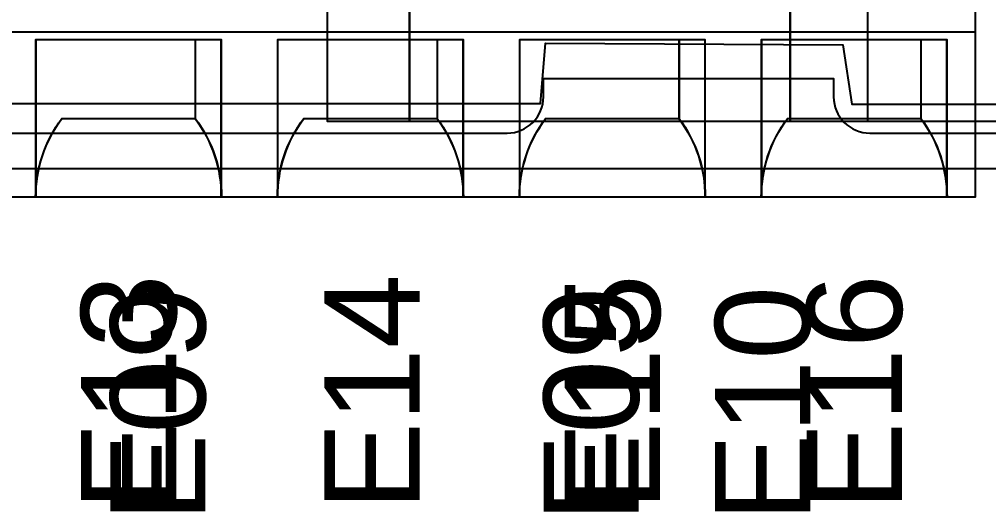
# Model space of a CAD drawing. Extents: x 1.1 to 23.7, y 0.2 to 17.2.
# Drawn here: x 20.636 to 21.437, y 3.214 to 3.621 of the extents above; entities that cross this region are included whole.
import ezdxf

# ---------------------------------------------------------------- set-up
doc = ezdxf.new("R2010")
doc.units = 0
doc.header["$MEASUREMENT"] = 0
for name, color, linetype in [('5_01__9-_0-___10__RTD___NO', 7, 'CONTINUOUS'), ('5_02__9-_B-___10__RTD____3', 7, 'CONTINUOUS'), ('5_03__9-_1-___10__RTD____4', 7, 'CONTINUOUS'), ('5_04__9-_C-___10__RTD____4', 7, 'CONTINUOUS'), ('5_05__9-_5-___10__RTD____8', 7, 'CONTINUOUS'), ('5_06__9-_6-___10__RTD____4', 7, 'CONTINUOUS'), ('5_07__9-_71___10__RTD____3', 7, 'CONTINUOUS'), ('5_10__9-_74___10__RTD____3', 7, 'CONTINUOUS'), ('5_11__9-_75___10__RTD____5', 7, 'CONTINUOUS'), ('5_12__9-_76___10__RTD____5', 7, 'CONTINUOUS'), ('5_13__9-_3-___10__RTD____8', 7, 'CONTINUOUS'), ('5_14__9-_D-___10__RTD____4', 7, 'CONTINUOUS'), ('6_01__0-__NO_CARD', 7, 'CONTINUOUS'), ('6_02__B-___3__DI___4__DO__', 7, 'CONTINUOUS'), ('6_03__1-___4__DI___4__DO', 7, 'CONTINUOUS'), ('6_04__C-___4__DI___4__FHCI', 7, 'CONTINUOUS'), ('6_05__5-___8__AI', 7, 'CONTINUOUS'), ('6_06__6-___4__AI____4__AO', 7, 'CONTINUOUS'), ('6_07__71___3__AVI', 7, 'CONTINUOUS'), ('6_10__74___3__AVI___4__AFD', 7, 'CONTINUOUS'), ('6_11__75___5__AVI___1__ACI', 7, 'CONTINUOUS'), ('6_12__76___5__AVI___1__ACI', 7, 'CONTINUOUS'), ('6_13__3-___8__DI', 7, 'CONTINUOUS'), ('6_14__D-___4__DI___3__DO__', 7, 'CONTINUOUS')]:
    doc.layers.add(name, color=color, linetype=linetype)
doc.styles.add('ARIAL', font='arial.ttf')

msp = doc.modelspace()

# ---------------------------------------------------------------- linework, layer by layer
at = {"layer": '5_01__9-_0-___10__RTD___NO'}
msp.add_lwpolyline([(20.07387, 3.52693), (21.0391, 3.52693, 0.414214), (21.06899, 3.55681), (21.06899, 3.57193), (21.30899, 3.57193), (21.30899, 3.55681, 0.414214), (21.33887, 3.52693), (21.6966, 3.52693, 0.414973), (21.72649, 3.55681), (21.72649, 4.07704, 0.414973), (21.6966, 4.10693), (21.33887, 4.10693, 0.414214), (21.30899, 4.07704), (21.30899, 4.06193), (21.06899, 4.06193), (21.06899, 4.07704, 0.414214), (21.0391, 4.10693), (20.07387, 4.10693, 0.414214)], format="xyb", dxfattribs=at)
at = {"layer": '5_02__9-_B-___10__RTD____3'}
msp.add_lwpolyline([(21.42589, 4.08262), (21.42589, 3.47391), (19.82589, 3.47391), (19.82589, 4.08262)], close=True, dxfattribs=at)
msp.add_lwpolyline([(19.82589, 3.61065), (21.42589, 3.61065)], dxfattribs=at)
for points in [[(20.78101, 3.60398), (20.78101, 3.53885, -0.162987), (20.80266, 3.47385), (20.80266, 3.60398), (20.64912, 3.60398), (20.64912, 3.47391, -0.162853), (20.67077, 3.53885), (20.78101, 3.53885)], [(20.98101, 3.60398), (20.98101, 3.53885, -0.162987), (21.00266, 3.47385), (21.00266, 3.60398), (20.84912, 3.60398), (20.84912, 3.47391, -0.162853), (20.87077, 3.53885), (20.98101, 3.53885)], [(21.18101, 3.60398), (21.18101, 3.53885, -0.162987), (21.20266, 3.47385), (21.20266, 3.60398), (21.04912, 3.60398), (21.04912, 3.47391, -0.162853), (21.07077, 3.53885), (21.18101, 3.53885)], [(21.38101, 3.60398), (21.38101, 3.53885, -0.162987), (21.40266, 3.47385), (21.40266, 3.60398), (21.24912, 3.60398), (21.24912, 3.47391, -0.162853), (21.27077, 3.53885), (21.38101, 3.53885)]]:
    msp.add_lwpolyline(points, format="xyb", dxfattribs=at)
at = {"layer": '5_03__9-_1-___10__RTD____4'}
msp.add_lwpolyline([(21.42589, 4.08262), (21.42589, 3.47391), (19.82589, 3.47391), (19.82589, 4.08262)], close=True, dxfattribs=at)
msp.add_lwpolyline([(19.82589, 3.61065), (21.42589, 3.61065)], dxfattribs=at)
for points in [[(20.78101, 3.60398), (20.78101, 3.53885, -0.162987), (20.80266, 3.47385), (20.80266, 3.60398), (20.64912, 3.60398), (20.64912, 3.47391, -0.162853), (20.67077, 3.53885), (20.78101, 3.53885)], [(20.98101, 3.60398), (20.98101, 3.53885, -0.162987), (21.00266, 3.47385), (21.00266, 3.60398), (20.84912, 3.60398), (20.84912, 3.47391, -0.162853), (20.87077, 3.53885), (20.98101, 3.53885)], [(21.18101, 3.60398), (21.18101, 3.53885, -0.162987), (21.20266, 3.47385), (21.20266, 3.60398), (21.04912, 3.60398), (21.04912, 3.47391, -0.162853), (21.07077, 3.53885), (21.18101, 3.53885)], [(21.38101, 3.60398), (21.38101, 3.53885, -0.162987), (21.40266, 3.47385), (21.40266, 3.60398), (21.24912, 3.60398), (21.24912, 3.47391, -0.162853), (21.27077, 3.53885), (21.38101, 3.53885)]]:
    msp.add_lwpolyline(points, format="xyb", dxfattribs=at)
at = {"layer": '5_04__9-_C-___10__RTD____4'}
msp.add_lwpolyline([(21.42589, 4.08262), (21.42589, 3.47391), (19.82589, 3.47391), (19.82589, 4.08262)], close=True, dxfattribs=at)
msp.add_lwpolyline([(19.82589, 3.61065), (21.42589, 3.61065)], dxfattribs=at)
for points in [[(20.78101, 3.60398), (20.78101, 3.53885, -0.162987), (20.80266, 3.47385), (20.80266, 3.60398), (20.64912, 3.60398), (20.64912, 3.47391, -0.162853), (20.67077, 3.53885), (20.78101, 3.53885)], [(20.98101, 3.60398), (20.98101, 3.53885, -0.162987), (21.00266, 3.47385), (21.00266, 3.60398), (20.84912, 3.60398), (20.84912, 3.47391, -0.162853), (20.87077, 3.53885), (20.98101, 3.53885)], [(21.18101, 3.60398), (21.18101, 3.53885, -0.162987), (21.20266, 3.47385), (21.20266, 3.60398), (21.04912, 3.60398), (21.04912, 3.47391, -0.162853), (21.07077, 3.53885), (21.18101, 3.53885)], [(21.38101, 3.60398), (21.38101, 3.53885, -0.162987), (21.40266, 3.47385), (21.40266, 3.60398), (21.24912, 3.60398), (21.24912, 3.47391, -0.162853), (21.27077, 3.53885), (21.38101, 3.53885)]]:
    msp.add_lwpolyline(points, format="xyb", dxfattribs=at)
at = {"layer": '5_05__9-_5-___10__RTD____8'}
msp.add_lwpolyline([(21.42589, 4.08262), (21.42589, 3.47391), (19.82589, 3.47391), (19.82589, 4.08262)], close=True, dxfattribs=at)
msp.add_lwpolyline([(19.82589, 3.61065), (21.42589, 3.61065)], dxfattribs=at)
for points in [[(20.78101, 3.60398), (20.78101, 3.53885, -0.162987), (20.80266, 3.47385), (20.80266, 3.60398), (20.64912, 3.60398), (20.64912, 3.47391, -0.162853), (20.67077, 3.53885), (20.78101, 3.53885)], [(20.98101, 3.60398), (20.98101, 3.53885, -0.162987), (21.00266, 3.47385), (21.00266, 3.60398), (20.84912, 3.60398), (20.84912, 3.47391, -0.162853), (20.87077, 3.53885), (20.98101, 3.53885)], [(21.18101, 3.60398), (21.18101, 3.53885, -0.162987), (21.20266, 3.47385), (21.20266, 3.60398), (21.04912, 3.60398), (21.04912, 3.47391, -0.162853), (21.07077, 3.53885), (21.18101, 3.53885)], [(21.38101, 3.60398), (21.38101, 3.53885, -0.162987), (21.40266, 3.47385), (21.40266, 3.60398), (21.24912, 3.60398), (21.24912, 3.47391, -0.162853), (21.27077, 3.53885), (21.38101, 3.53885)]]:
    msp.add_lwpolyline(points, format="xyb", dxfattribs=at)
at = {"layer": '5_06__9-_6-___10__RTD____4'}
msp.add_lwpolyline([(21.42589, 4.08262), (21.42589, 3.47391), (19.82589, 3.47391), (19.82589, 4.08262)], close=True, dxfattribs=at)
msp.add_lwpolyline([(19.82589, 3.61065), (21.42589, 3.61065)], dxfattribs=at)
for points in [[(20.78101, 3.60398), (20.78101, 3.53885, -0.162987), (20.80266, 3.47385), (20.80266, 3.60398), (20.64912, 3.60398), (20.64912, 3.47391, -0.162853), (20.67077, 3.53885), (20.78101, 3.53885)], [(20.98101, 3.60398), (20.98101, 3.53885, -0.162987), (21.00266, 3.47385), (21.00266, 3.60398), (20.84912, 3.60398), (20.84912, 3.47391, -0.162853), (20.87077, 3.53885), (20.98101, 3.53885)], [(21.18101, 3.60398), (21.18101, 3.53885, -0.162987), (21.20266, 3.47385), (21.20266, 3.60398), (21.04912, 3.60398), (21.04912, 3.47391, -0.162853), (21.07077, 3.53885), (21.18101, 3.53885)], [(21.38101, 3.60398), (21.38101, 3.53885, -0.162987), (21.40266, 3.47385), (21.40266, 3.60398), (21.24912, 3.60398), (21.24912, 3.47391, -0.162853), (21.27077, 3.53885), (21.38101, 3.53885)]]:
    msp.add_lwpolyline(points, format="xyb", dxfattribs=at)
at = {"layer": '5_07__9-_71___10__RTD____3'}
msp.add_lwpolyline([(20.11339, 3.55137), (21.06658, 3.55137), (21.06658, 3.55137), (21.07064, 3.60118), (21.31669, 3.59993), (21.32415, 3.5509), (21.5281, 3.55093, 0.364241), (21.57614, 3.59498), (21.57614, 4.07368), (21.57614, 4.07368, 0.364241), (21.5281, 4.11773), (21.32415, 4.11776), (21.31669, 4.06874), (21.07064, 4.06748), (21.06658, 4.11729), (21.06658, 4.11729), (20.11339, 4.11729)], format="xyb", dxfattribs=at)
at = {"layer": '5_10__9-_74___10__RTD____3'}
msp.add_lwpolyline([(19.51171, 4.24718), (21.48902, 4.24718), (21.48902, 3.49747), (19.51171, 3.49747)], close=True, dxfattribs=at)
at = {"layer": '5_11__9-_75___10__RTD____5'}
for points in [[(21.72516, 4.23637), (20.89017, 4.23637), (20.89017, 3.53663), (21.72516, 3.53663), (21.72516, 4.23637)], [(20.95813, 4.2364), (20.95813, 3.53712)], [(21.2732, 3.53712), (21.2732, 4.2364)], [(21.33711, 4.2364), (21.33711, 3.53712)]]:
    msp.add_lwpolyline(points, dxfattribs=at)
at = {"layer": '5_12__9-_76___10__RTD____5'}
for points in [[(21.72516, 4.23637), (20.89017, 4.23637), (20.89017, 3.53663), (21.72516, 3.53663), (21.72516, 4.23637)], [(20.95813, 4.2364), (20.95813, 3.53712)], [(21.2732, 3.53712), (21.2732, 4.2364)], [(21.33711, 4.2364), (21.33711, 3.53712)]]:
    msp.add_lwpolyline(points, dxfattribs=at)
at = {"layer": '5_13__9-_3-___10__RTD____8'}
msp.add_lwpolyline([(21.42601, 4.08262), (21.42601, 3.47391), (19.82601, 3.47391), (19.82601, 4.08262)], close=True, dxfattribs=at)
msp.add_lwpolyline([(19.82601, 3.61065), (21.42601, 3.61065)], dxfattribs=at)
for points in [[(20.78113, 3.60398), (20.78113, 3.53885, -0.162987), (20.80278, 3.47385), (20.80278, 3.60398), (20.64924, 3.60398), (20.64924, 3.47391, -0.162853), (20.67089, 3.53885), (20.78113, 3.53885)], [(20.98113, 3.60398), (20.98113, 3.53885, -0.162987), (21.00278, 3.47385), (21.00278, 3.60398), (20.84924, 3.60398), (20.84924, 3.47391, -0.162853), (20.87089, 3.53885), (20.98113, 3.53885)], [(21.18113, 3.60398), (21.18113, 3.53885, -0.162987), (21.20278, 3.47385), (21.20278, 3.60398), (21.04924, 3.60398), (21.04924, 3.47391, -0.162853), (21.07089, 3.53885), (21.18113, 3.53885)], [(21.38113, 3.60398), (21.38113, 3.53885, -0.162987), (21.40278, 3.47385), (21.40278, 3.60398), (21.24924, 3.60398), (21.24924, 3.47391, -0.162853), (21.27089, 3.53885), (21.38113, 3.53885)]]:
    msp.add_lwpolyline(points, format="xyb", dxfattribs=at)
at = {"layer": '5_14__9-_D-___10__RTD____4'}
msp.add_lwpolyline([(21.42601, 4.0827), (21.42601, 3.47399), (19.82601, 3.47399), (19.82601, 4.0827)], close=True, dxfattribs=at)
msp.add_lwpolyline([(19.82601, 3.61073), (21.42601, 3.61073)], dxfattribs=at)
for points in [[(20.78113, 3.60406), (20.78113, 3.53893, -0.162987), (20.80278, 3.47393), (20.80278, 3.60406), (20.64924, 3.60406), (20.64924, 3.47399, -0.162853), (20.67089, 3.53893), (20.78113, 3.53893)], [(20.98113, 3.60406), (20.98113, 3.53893, -0.162987), (21.00278, 3.47393), (21.00278, 3.60406), (20.84924, 3.60406), (20.84924, 3.47399, -0.162853), (20.87089, 3.53893), (20.98113, 3.53893)], [(21.18113, 3.60406), (21.18113, 3.53893, -0.162987), (21.20278, 3.47393), (21.20278, 3.60406), (21.04924, 3.60406), (21.04924, 3.47399, -0.162853), (21.07089, 3.53893), (21.18113, 3.53893)], [(21.38113, 3.60406), (21.38113, 3.53893, -0.162987), (21.40278, 3.47393), (21.40278, 3.60406), (21.24924, 3.60406), (21.24924, 3.47399, -0.162853), (21.27089, 3.53893), (21.38113, 3.53893)]]:
    msp.add_lwpolyline(points, format="xyb", dxfattribs=at)
at = {"layer": '6_01__0-__NO_CARD'}
msp.add_lwpolyline([(20.07387, 3.52693), (21.0391, 3.52693, 0.414214), (21.06899, 3.55681), (21.06899, 3.57193), (21.30899, 3.57193), (21.30899, 3.55681, 0.414214), (21.33887, 3.52693), (21.6966, 3.52693, 0.414973), (21.72649, 3.55681), (21.72649, 4.07704, 0.414973), (21.6966, 4.10693), (21.33887, 4.10693, 0.414214), (21.30899, 4.07704), (21.30899, 4.06193), (21.06899, 4.06193), (21.06899, 4.07704, 0.414214), (21.0391, 4.10693), (20.07387, 4.10693, 0.414214)], format="xyb", dxfattribs=at)
at = {"layer": '6_02__B-___3__DI___4__DO__'}
msp.add_lwpolyline([(21.42601, 4.08262), (21.42601, 3.47391), (19.82601, 3.47391), (19.82601, 4.08262)], close=True, dxfattribs=at)
msp.add_lwpolyline([(19.82601, 3.61065), (21.42601, 3.61065)], dxfattribs=at)
for points in [[(20.78113, 3.60398), (20.78113, 3.53885, -0.162987), (20.80278, 3.47385), (20.80278, 3.60398), (20.64924, 3.60398), (20.64924, 3.47391, -0.162853), (20.67089, 3.53885), (20.78113, 3.53885)], [(20.98113, 3.60398), (20.98113, 3.53885, -0.162987), (21.00278, 3.47385), (21.00278, 3.60398), (20.84924, 3.60398), (20.84924, 3.47391, -0.162853), (20.87089, 3.53885), (20.98113, 3.53885)], [(21.18113, 3.60398), (21.18113, 3.53885, -0.162987), (21.20278, 3.47385), (21.20278, 3.60398), (21.04924, 3.60398), (21.04924, 3.47391, -0.162853), (21.07089, 3.53885), (21.18113, 3.53885)], [(21.38113, 3.60398), (21.38113, 3.53885, -0.162987), (21.40278, 3.47385), (21.40278, 3.60398), (21.24924, 3.60398), (21.24924, 3.47391, -0.162853), (21.27089, 3.53885), (21.38113, 3.53885)]]:
    msp.add_lwpolyline(points, format="xyb", dxfattribs=at)
at = {"layer": '6_03__1-___4__DI___4__DO'}
msp.add_lwpolyline([(21.42601, 4.08262), (21.42601, 3.47391), (19.82601, 3.47391), (19.82601, 4.08262)], close=True, dxfattribs=at)
msp.add_lwpolyline([(19.82601, 3.61065), (21.42601, 3.61065)], dxfattribs=at)
for points in [[(20.78113, 3.60398), (20.78113, 3.53885, -0.162987), (20.80278, 3.47385), (20.80278, 3.60398), (20.64924, 3.60398), (20.64924, 3.47391, -0.162853), (20.67089, 3.53885), (20.78113, 3.53885)], [(20.98113, 3.60398), (20.98113, 3.53885, -0.162987), (21.00278, 3.47385), (21.00278, 3.60398), (20.84924, 3.60398), (20.84924, 3.47391, -0.162853), (20.87089, 3.53885), (20.98113, 3.53885)], [(21.18113, 3.60398), (21.18113, 3.53885, -0.162987), (21.20278, 3.47385), (21.20278, 3.60398), (21.04924, 3.60398), (21.04924, 3.47391, -0.162853), (21.07089, 3.53885), (21.18113, 3.53885)], [(21.38113, 3.60398), (21.38113, 3.53885, -0.162987), (21.40278, 3.47385), (21.40278, 3.60398), (21.24924, 3.60398), (21.24924, 3.47391, -0.162853), (21.27089, 3.53885), (21.38113, 3.53885)]]:
    msp.add_lwpolyline(points, format="xyb", dxfattribs=at)
at = {"layer": '6_04__C-___4__DI___4__FHCI'}
msp.add_lwpolyline([(21.42601, 4.08262), (21.42601, 3.47391), (19.82601, 3.47391), (19.82601, 4.08262)], close=True, dxfattribs=at)
msp.add_lwpolyline([(19.82601, 3.61065), (21.42601, 3.61065)], dxfattribs=at)
for points in [[(20.78113, 3.60398), (20.78113, 3.53885, -0.162987), (20.80278, 3.47385), (20.80278, 3.60398), (20.64924, 3.60398), (20.64924, 3.47391, -0.162853), (20.67089, 3.53885), (20.78113, 3.53885)], [(20.98113, 3.60398), (20.98113, 3.53885, -0.162987), (21.00278, 3.47385), (21.00278, 3.60398), (20.84924, 3.60398), (20.84924, 3.47391, -0.162853), (20.87089, 3.53885), (20.98113, 3.53885)], [(21.18113, 3.60398), (21.18113, 3.53885, -0.162987), (21.20278, 3.47385), (21.20278, 3.60398), (21.04924, 3.60398), (21.04924, 3.47391, -0.162853), (21.07089, 3.53885), (21.18113, 3.53885)], [(21.38113, 3.60398), (21.38113, 3.53885, -0.162987), (21.40278, 3.47385), (21.40278, 3.60398), (21.24924, 3.60398), (21.24924, 3.47391, -0.162853), (21.27089, 3.53885), (21.38113, 3.53885)]]:
    msp.add_lwpolyline(points, format="xyb", dxfattribs=at)
at = {"layer": '6_05__5-___8__AI'}
msp.add_lwpolyline([(21.42601, 4.08262), (21.42601, 3.47391), (19.82601, 3.47391), (19.82601, 4.08262)], close=True, dxfattribs=at)
msp.add_lwpolyline([(19.82601, 3.61065), (21.42601, 3.61065)], dxfattribs=at)
for points in [[(20.78113, 3.60398), (20.78113, 3.53885, -0.162987), (20.80278, 3.47385), (20.80278, 3.60398), (20.64924, 3.60398), (20.64924, 3.47391, -0.162853), (20.67089, 3.53885), (20.78113, 3.53885)], [(20.98113, 3.60398), (20.98113, 3.53885, -0.162987), (21.00278, 3.47385), (21.00278, 3.60398), (20.84924, 3.60398), (20.84924, 3.47391, -0.162853), (20.87089, 3.53885), (20.98113, 3.53885)], [(21.18113, 3.60398), (21.18113, 3.53885, -0.162987), (21.20278, 3.47385), (21.20278, 3.60398), (21.04924, 3.60398), (21.04924, 3.47391, -0.162853), (21.07089, 3.53885), (21.18113, 3.53885)], [(21.38113, 3.60398), (21.38113, 3.53885, -0.162987), (21.40278, 3.47385), (21.40278, 3.60398), (21.24924, 3.60398), (21.24924, 3.47391, -0.162853), (21.27089, 3.53885), (21.38113, 3.53885)]]:
    msp.add_lwpolyline(points, format="xyb", dxfattribs=at)
at = {"layer": '6_06__6-___4__AI____4__AO'}
msp.add_lwpolyline([(21.42601, 4.08262), (21.42601, 3.47391), (19.82601, 3.47391), (19.82601, 4.08262)], close=True, dxfattribs=at)
msp.add_lwpolyline([(19.82601, 3.61065), (21.42601, 3.61065)], dxfattribs=at)
for points in [[(20.78113, 3.60398), (20.78113, 3.53885, -0.162987), (20.80278, 3.47385), (20.80278, 3.60398), (20.64924, 3.60398), (20.64924, 3.47391, -0.162853), (20.67089, 3.53885), (20.78113, 3.53885)], [(20.98113, 3.60398), (20.98113, 3.53885, -0.162987), (21.00278, 3.47385), (21.00278, 3.60398), (20.84924, 3.60398), (20.84924, 3.47391, -0.162853), (20.87089, 3.53885), (20.98113, 3.53885)], [(21.18113, 3.60398), (21.18113, 3.53885, -0.162987), (21.20278, 3.47385), (21.20278, 3.60398), (21.04924, 3.60398), (21.04924, 3.47391, -0.162853), (21.07089, 3.53885), (21.18113, 3.53885)], [(21.38113, 3.60398), (21.38113, 3.53885, -0.162987), (21.40278, 3.47385), (21.40278, 3.60398), (21.24924, 3.60398), (21.24924, 3.47391, -0.162853), (21.27089, 3.53885), (21.38113, 3.53885)]]:
    msp.add_lwpolyline(points, format="xyb", dxfattribs=at)
at = {"layer": '6_07__71___3__AVI', "flags": 128}
msp.add_lwpolyline([(20.11339, 3.55137), (21.06658, 3.55137), (21.06658, 3.55137), (21.07064, 3.60118), (21.31669, 3.59993), (21.32415, 3.5509), (21.5281, 3.55093, 0.364241), (21.57614, 3.59498), (21.57614, 4.07368), (21.57614, 4.07368, 0.364241), (21.5281, 4.11773), (21.32415, 4.11776), (21.31669, 4.06874), (21.07064, 4.06748), (21.06658, 4.11729), (21.06658, 4.11729), (20.11339, 4.11729)], format="xyb", dxfattribs=at)
at = {"layer": '6_10__74___3__AVI___4__AFD'}
msp.add_lwpolyline([(19.51171, 4.24718), (21.48902, 4.24718), (21.48902, 3.49747), (19.51171, 3.49747)], close=True, dxfattribs=at)
at = {"layer": '6_11__75___5__AVI___1__ACI'}
for points in [[(21.72504, 4.23637), (20.89005, 4.23637), (20.89005, 3.53663), (21.72504, 3.53663), (21.72504, 4.23637)], [(20.958, 4.2364), (20.958, 3.53712)], [(21.27308, 3.53712), (21.27308, 4.2364)], [(21.33699, 4.2364), (21.33699, 3.53712)]]:
    msp.add_lwpolyline(points, dxfattribs=at)
at = {"layer": '6_12__76___5__AVI___1__ACI'}
for points in [[(21.72504, 4.23637), (20.89005, 4.23637), (20.89005, 3.53663), (21.72504, 3.53663), (21.72504, 4.23637)], [(20.958, 4.2364), (20.958, 3.53712)], [(21.27308, 3.53712), (21.27308, 4.2364)], [(21.33699, 4.2364), (21.33699, 3.53712)]]:
    msp.add_lwpolyline(points, dxfattribs=at)
at = {"layer": '6_13__3-___8__DI'}
msp.add_lwpolyline([(21.42601, 4.08262), (21.42601, 3.47391), (19.82601, 3.47391), (19.82601, 4.08262)], close=True, dxfattribs=at)
msp.add_lwpolyline([(19.82601, 3.61065), (21.42601, 3.61065)], dxfattribs=at)
for points in [[(20.78113, 3.60398), (20.78113, 3.53885, -0.162987), (20.80278, 3.47385), (20.80278, 3.60398), (20.64924, 3.60398), (20.64924, 3.47391, -0.162853), (20.67089, 3.53885), (20.78113, 3.53885)], [(20.98113, 3.60398), (20.98113, 3.53885, -0.162987), (21.00278, 3.47385), (21.00278, 3.60398), (20.84924, 3.60398), (20.84924, 3.47391, -0.162853), (20.87089, 3.53885), (20.98113, 3.53885)], [(21.18113, 3.60398), (21.18113, 3.53885, -0.162987), (21.20278, 3.47385), (21.20278, 3.60398), (21.04924, 3.60398), (21.04924, 3.47391, -0.162853), (21.07089, 3.53885), (21.18113, 3.53885)], [(21.38113, 3.60398), (21.38113, 3.53885, -0.162987), (21.40278, 3.47385), (21.40278, 3.60398), (21.24924, 3.60398), (21.24924, 3.47391, -0.162853), (21.27089, 3.53885), (21.38113, 3.53885)]]:
    msp.add_lwpolyline(points, format="xyb", dxfattribs=at)
at = {"layer": '6_14__D-___4__DI___3__DO__'}
msp.add_lwpolyline([(21.42601, 4.08262), (21.42601, 3.47391), (19.82601, 3.47391), (19.82601, 4.08262)], close=True, dxfattribs=at)
msp.add_lwpolyline([(19.82601, 3.61065), (21.42601, 3.61065)], dxfattribs=at)
for points in [[(20.78113, 3.60398), (20.78113, 3.53885, -0.162987), (20.80278, 3.47385), (20.80278, 3.60398), (20.64924, 3.60398), (20.64924, 3.47391, -0.162853), (20.67089, 3.53885), (20.78113, 3.53885)], [(20.98113, 3.60398), (20.98113, 3.53885, -0.162987), (21.00278, 3.47385), (21.00278, 3.60398), (20.84924, 3.60398), (20.84924, 3.47391, -0.162853), (20.87089, 3.53885), (20.98113, 3.53885)], [(21.18113, 3.60398), (21.18113, 3.53885, -0.162987), (21.20278, 3.47385), (21.20278, 3.60398), (21.04924, 3.60398), (21.04924, 3.47391, -0.162853), (21.07089, 3.53885), (21.18113, 3.53885)], [(21.38113, 3.60398), (21.38113, 3.53885, -0.162987), (21.40278, 3.47385), (21.40278, 3.60398), (21.24924, 3.60398), (21.24924, 3.47391, -0.162853), (21.27089, 3.53885), (21.38113, 3.53885)]]:
    msp.add_lwpolyline(points, format="xyb", dxfattribs=at)

# ---------------------------------------------------------------- texts
at = {"layer": '5_01__9-_0-___10__RTD___NO', "style": 'ARIAL'}
for s, p in [('E14', (20.96665, 3.21465)), ('E13', (20.76539, 3.21465)), ('E15', (21.1654, 3.21465)), ('E16', (21.3654, 3.21465))]:
    msp.add_text(s, height=0.078667, rotation=90, dxfattribs=at).set_placement(p)
at = {"layer": '5_02__9-_B-___10__RTD____3', "style": 'ARIAL'}
for s, p in [('E14', (20.96653, 3.21465)), ('E13', (20.76526, 3.21465)), ('E15', (21.16527, 3.21465)), ('E16', (21.36528, 3.21465))]:
    msp.add_text(s, height=0.078667, rotation=90, dxfattribs=at).set_placement(p)
at = {"layer": '5_03__9-_1-___10__RTD____4', "style": 'ARIAL'}
for s, p in [('E14', (20.96653, 3.21465)), ('E13', (20.76526, 3.21465)), ('E15', (21.16527, 3.21465)), ('E16', (21.36528, 3.21465))]:
    msp.add_text(s, height=0.078667, rotation=90, dxfattribs=at).set_placement(p)
at = {"layer": '5_04__9-_C-___10__RTD____4', "style": 'ARIAL'}
for s, p in [('E14', (20.96653, 3.21465)), ('E13', (20.76526, 3.21465)), ('E15', (21.16527, 3.21465)), ('E16', (21.36528, 3.21465))]:
    msp.add_text(s, height=0.078667, rotation=90, dxfattribs=at).set_placement(p)
at = {"layer": '5_05__9-_5-___10__RTD____8', "style": 'ARIAL'}
for s, p in [('E14', (20.96653, 3.21465)), ('E13', (20.76526, 3.21465)), ('E15', (21.16527, 3.21465)), ('E16', (21.36528, 3.21465))]:
    msp.add_text(s, height=0.078667, rotation=90, dxfattribs=at).set_placement(p)
at = {"layer": '5_06__9-_6-___10__RTD____4', "style": 'ARIAL'}
for s, p in [('E14', (20.96653, 3.21465)), ('E13', (20.76526, 3.21465)), ('E15', (21.16527, 3.21465)), ('E16', (21.36528, 3.21465))]:
    msp.add_text(s, height=0.078667, rotation=90, dxfattribs=at).set_placement(p)
at = {"layer": '5_10__9-_74___10__RTD____3', "style": 'ARIAL'}
for s, p in [('E09', (20.78952, 3.20509)), ('E10', (21.28959, 3.20509))]:
    msp.add_text(s, height=0.078667, rotation=90, dxfattribs=at).set_placement(p)
at = {"layer": '5_11__9-_75___10__RTD____5', "style": 'ARIAL'}
msp.add_text('E09', height=0.078667, rotation=90, dxfattribs=at).set_placement((21.14782, 3.20499))
at = {"layer": '5_12__9-_76___10__RTD____5', "style": 'ARIAL'}
msp.add_text('E09', height=0.078667, rotation=90, dxfattribs=at).set_placement((21.14782, 3.20499))
at = {"layer": '5_13__9-_3-___10__RTD____8', "style": 'ARIAL'}
for s, p in [('E14', (20.96665, 3.21465)), ('E13', (20.76539, 3.21465)), ('E15', (21.1654, 3.21465)), ('E16', (21.3654, 3.21465))]:
    msp.add_text(s, height=0.078667, rotation=90, dxfattribs=at).set_placement(p)
at = {"layer": '5_14__9-_D-___10__RTD____4', "style": 'ARIAL'}
for s, p in [('E14', (20.96665, 3.21472)), ('E13', (20.76539, 3.21472)), ('E15', (21.1654, 3.21472)), ('E16', (21.3654, 3.21472))]:
    msp.add_text(s, height=0.078667, rotation=90, dxfattribs=at).set_placement(p)
at = {"layer": '6_01__0-__NO_CARD', "style": 'ARIAL'}
for s, p in [('E14', (20.96665, 3.21465)), ('E13', (20.76539, 3.21465)), ('E15', (21.1654, 3.21465)), ('E16', (21.3654, 3.21465))]:
    msp.add_text(s, height=0.078667, rotation=90, dxfattribs=at).set_placement(p)
at = {"layer": '6_02__B-___3__DI___4__DO__', "style": 'ARIAL'}
for s, p in [('E14', (20.96665, 3.21465)), ('E13', (20.76539, 3.21465)), ('E15', (21.1654, 3.21465)), ('E16', (21.3654, 3.21465))]:
    msp.add_text(s, height=0.078667, rotation=90, dxfattribs=at).set_placement(p)
at = {"layer": '6_03__1-___4__DI___4__DO', "style": 'ARIAL'}
for s, p in [('E14', (20.96665, 3.21465)), ('E13', (20.76539, 3.21465)), ('E15', (21.1654, 3.21465)), ('E16', (21.3654, 3.21465))]:
    msp.add_text(s, height=0.078667, rotation=90, dxfattribs=at).set_placement(p)
at = {"layer": '6_04__C-___4__DI___4__FHCI', "style": 'ARIAL'}
for s, p in [('E14', (20.96665, 3.21465)), ('E13', (20.76539, 3.21465)), ('E15', (21.1654, 3.21465)), ('E16', (21.3654, 3.21465))]:
    msp.add_text(s, height=0.078667, rotation=90, dxfattribs=at).set_placement(p)
at = {"layer": '6_05__5-___8__AI', "style": 'ARIAL'}
for s, p in [('E14', (20.96665, 3.21465)), ('E13', (20.76539, 3.21465)), ('E15', (21.1654, 3.21465)), ('E16', (21.3654, 3.21465))]:
    msp.add_text(s, height=0.078667, rotation=90, dxfattribs=at).set_placement(p)
at = {"layer": '6_06__6-___4__AI____4__AO', "style": 'ARIAL'}
for s, p in [('E14', (20.96665, 3.21465)), ('E13', (20.76539, 3.21465)), ('E15', (21.1654, 3.21465)), ('E16', (21.3654, 3.21465))]:
    msp.add_text(s, height=0.078667, rotation=90, dxfattribs=at).set_placement(p)
at = {"layer": '6_10__74___3__AVI___4__AFD', "style": 'ARIAL'}
for s, p in [('E09', (20.78952, 3.20509)), ('E10', (21.28959, 3.20509))]:
    msp.add_text(s, height=0.078667, rotation=90, dxfattribs=at).set_placement(p)
at = {"layer": '6_11__75___5__AVI___1__ACI', "style": 'ARIAL'}
msp.add_text('E09', height=0.078667, rotation=90, dxfattribs=at).set_placement((21.1477, 3.20499))
at = {"layer": '6_12__76___5__AVI___1__ACI', "style": 'ARIAL'}
msp.add_text('E09', height=0.078667, rotation=90, dxfattribs=at).set_placement((21.1477, 3.20499))
at = {"layer": '6_13__3-___8__DI', "style": 'ARIAL'}
for s, p in [('E14', (20.96665, 3.21465)), ('E13', (20.76539, 3.21465)), ('E15', (21.1654, 3.21465)), ('E16', (21.3654, 3.21465))]:
    msp.add_text(s, height=0.078667, rotation=90, dxfattribs=at).set_placement(p)
at = {"layer": '6_14__D-___4__DI___3__DO__', "style": 'ARIAL'}
for s, p in [('E14', (20.96665, 3.21465)), ('E13', (20.76539, 3.21465)), ('E15', (21.1654, 3.21465)), ('E16', (21.3654, 3.21465))]:
    msp.add_text(s, height=0.078667, rotation=90, dxfattribs=at).set_placement(p)

doc.saveas('drawing.dxf')
